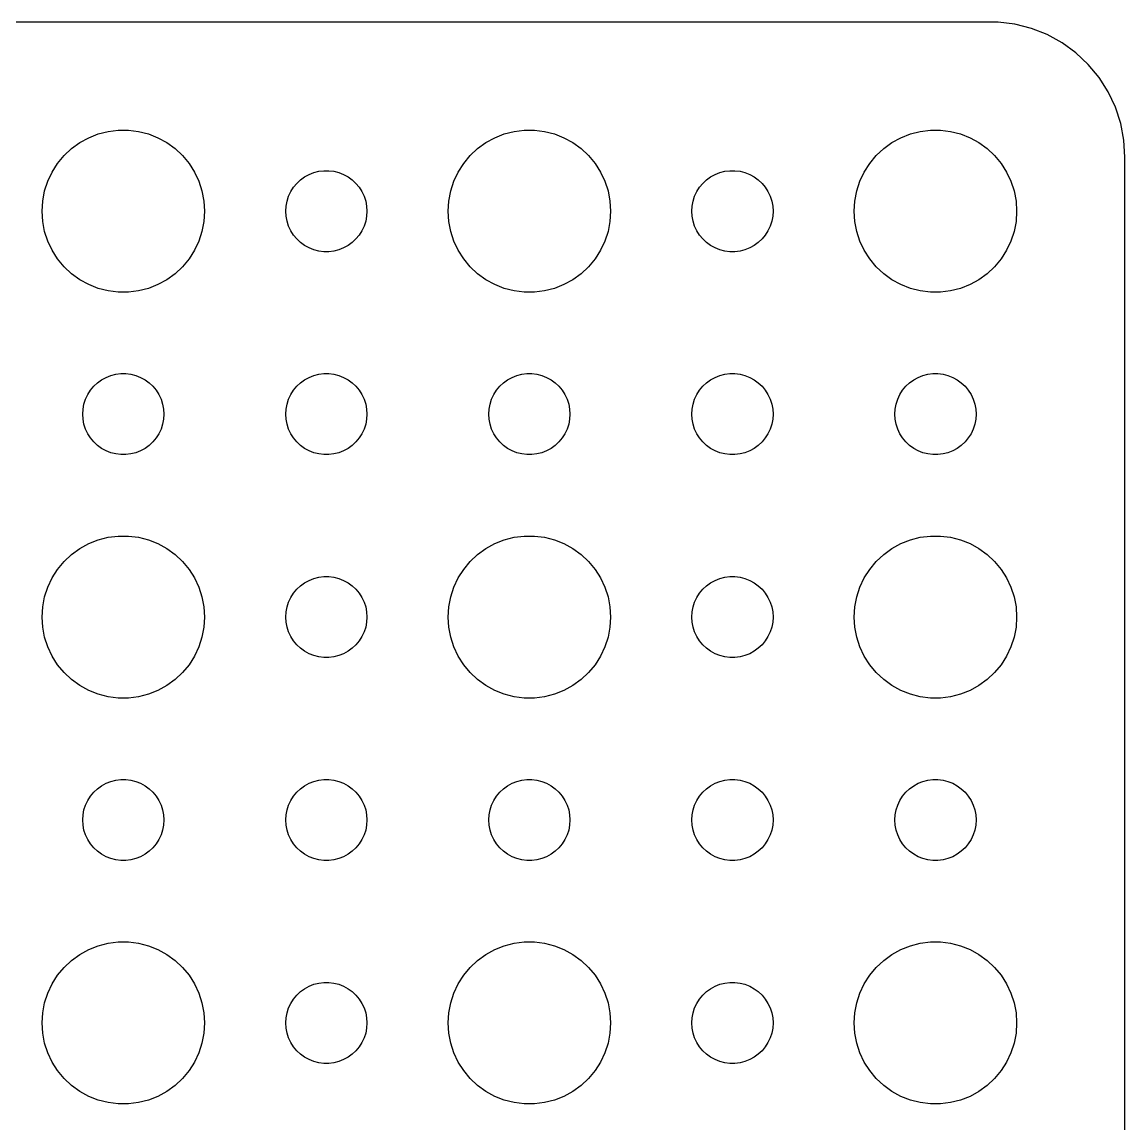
# Model space of a CAD drawing. Header units: metres. Extents: x -37 to 37, y 215 to 541.
# Drawn here: x -3.74 to 37, y 332.27 to 372.99 of the extents above; entities that cross this region are included whole.
import ezdxf

# ---------------------------------------------------------------- set-up
doc = ezdxf.new("R2010")
doc.units = ezdxf.units.M

msp = doc.modelspace()

# ---------------------------------------------------------------- linework, layer by layer
for p, q in [((32.3139, 372.99), (-32.3139, 372.99)), ((32.9369, 372.911), (32.3139, 372.99)), ((33.5451, 372.755), (32.9369, 372.911)), ((34.1289, 372.524), (33.5451, 372.755)), ((34.6791, 372.222), (34.1289, 372.524)), ((35.1871, 371.853), (34.6791, 372.222)), ((35.6448, 371.423), (35.1871, 371.853)), ((36.0451, 370.939), (35.6448, 371.423)), ((36.3815, 370.409), (36.0451, 370.939)), ((36.6489, 369.841), (36.3815, 370.409)), ((36.8429, 369.243), (36.6489, 369.841)), ((36.9606, 368.627), (36.8429, 369.243)), ((-1.60747, 368.533), (-1.27733, 368.714)), ((-1.27733, 368.714), (-0.92705, 368.853)), ((-0.92705, 368.853), (-0.56213, 368.947)), ((-0.56213, 368.947), (-0.18837, 368.994)), ((-0.18837, 368.994), (0.18837, 368.994)), ((0.18837, 368.994), (0.56213, 368.947)), ((0.56213, 368.947), (0.92705, 368.853)), ((0.92705, 368.853), (1.27733, 368.714)), ((1.27733, 368.714), (1.60747, 368.533)), ((13.3925, 368.533), (13.7227, 368.714)), ((13.7227, 368.714), (14.0729, 368.853)), ((14.0729, 368.853), (14.4379, 368.947)), ((14.4379, 368.947), (14.8116, 368.994)), ((14.8116, 368.994), (15.1884, 368.994)), ((15.1884, 368.994), (15.5621, 368.947)), ((15.5621, 368.947), (15.927, 368.853)), ((15.927, 368.853), (16.2773, 368.714)), ((16.2773, 368.714), (16.6075, 368.533)), ((28.3925, 368.533), (28.7227, 368.714)), ((28.7227, 368.714), (29.0729, 368.853)), ((29.0729, 368.853), (29.4379, 368.947)), ((29.4379, 368.947), (29.8116, 368.994)), ((29.8116, 368.994), (30.1884, 368.994)), ((30.1884, 368.994), (30.5621, 368.947)), ((30.5621, 368.947), (30.927, 368.853)), ((30.927, 368.853), (31.2773, 368.714)), ((31.2773, 368.714), (31.6075, 368.533)), ((-2.1869, 368.054), (-1.91226, 368.312)), ((-1.91226, 368.312), (-1.60747, 368.533)), ((1.60747, 368.533), (1.91226, 368.312)), ((1.91226, 368.312), (2.1869, 368.054)), ((12.8131, 368.054), (13.0877, 368.312)), ((13.0877, 368.312), (13.3925, 368.533)), ((16.6075, 368.533), (16.9123, 368.312)), ((16.9123, 368.312), (17.1869, 368.054)), ((27.8131, 368.054), (28.0877, 368.312)), ((28.0877, 368.312), (28.3925, 368.533)), ((31.6075, 368.533), (31.9123, 368.312)), ((31.9123, 368.312), (32.1869, 368.054)), ((37, 368), (36.9606, 368.627)), ((-2.42705, 367.763), (-2.1869, 368.054)), ((2.1869, 368.054), (2.42705, 367.763)), ((12.5729, 367.763), (12.8131, 368.054)), ((17.1869, 368.054), (17.427, 367.763)), ((27.5729, 367.763), (27.8131, 368.054)), ((32.1869, 368.054), (32.427, 367.763)), ((37, 304), (37, 368)), ((-2.62891, 367.445), (-2.42705, 367.763)), ((2.42705, 367.763), (2.62891, 367.445)), ((7.21892, 367.473), (7.40581, 367.497)), ((7.40581, 367.497), (7.59418, 367.497)), ((7.59418, 367.497), (7.78107, 367.473)), ((12.3711, 367.445), (12.5729, 367.763)), ((17.427, 367.763), (17.6289, 367.445)), ((22.2189, 367.473), (22.4058, 367.497)), ((22.4058, 367.497), (22.5942, 367.497)), ((22.5942, 367.497), (22.7811, 367.473)), ((27.3711, 367.445), (27.5729, 367.763)), ((32.427, 367.763), (32.6289, 367.445)), ((-2.90575, 366.746), (-2.78932, 367.104)), ((-2.78932, 367.104), (-2.62891, 367.445)), ((2.62891, 367.445), (2.78932, 367.104)), ((2.78932, 367.104), (2.90575, 366.746)), ((6.40654, 367.027), (6.54385, 367.156)), ((6.54385, 367.156), (6.69626, 367.266)), ((6.69626, 367.266), (6.86133, 367.357)), ((6.86133, 367.357), (7.03647, 367.427)), ((7.03647, 367.427), (7.21892, 367.473)), ((7.78107, 367.473), (7.96352, 367.427)), ((7.96352, 367.427), (8.13866, 367.357)), ((8.13866, 367.357), (8.30373, 367.266)), ((8.30373, 367.266), (8.45613, 367.156)), ((8.45613, 367.156), (8.59344, 367.027)), ((12.0942, 366.746), (12.2107, 367.104)), ((12.2107, 367.104), (12.3711, 367.445)), ((17.6289, 367.445), (17.7893, 367.104)), ((17.7893, 367.104), (17.9057, 366.746)), ((21.4065, 367.027), (21.5439, 367.156)), ((21.5439, 367.156), (21.6963, 367.266)), ((21.6963, 367.266), (21.8613, 367.357)), ((21.8613, 367.357), (22.0365, 367.427)), ((22.0365, 367.427), (22.2189, 367.473)), ((22.7811, 367.473), (22.9635, 367.427)), ((22.9635, 367.427), (23.1387, 367.357)), ((23.1387, 367.357), (23.3037, 367.266)), ((23.3037, 367.266), (23.4561, 367.156)), ((23.4561, 367.156), (23.5934, 367.027)), ((27.0942, 366.746), (27.2107, 367.104)), ((27.2107, 367.104), (27.3711, 367.445)), ((32.6289, 367.445), (32.7893, 367.104)), ((32.7893, 367.104), (32.9057, 366.746)), ((-2.97633, 366.376), (-2.90575, 366.746)), ((2.90575, 366.746), (2.97633, 366.376)), ((6.10533, 366.552), (6.18553, 366.723)), ((6.18553, 366.723), (6.28647, 366.882)), ((6.28647, 366.882), (6.40654, 367.027)), ((8.59344, 367.027), (8.71352, 366.882)), ((8.71352, 366.882), (8.81445, 366.723)), ((8.81445, 366.723), (8.89465, 366.552)), ((12.0237, 366.376), (12.0942, 366.746)), ((17.9057, 366.746), (17.9763, 366.376)), ((21.1053, 366.552), (21.1855, 366.723)), ((21.1855, 366.723), (21.2865, 366.882)), ((21.2865, 366.882), (21.4065, 367.027)), ((23.5934, 367.027), (23.7135, 366.882)), ((23.7135, 366.882), (23.8145, 366.723)), ((23.8145, 366.723), (23.8947, 366.552)), ((27.0237, 366.376), (27.0942, 366.746)), ((32.9057, 366.746), (32.9763, 366.376)), ((-3, 366), (-2.97633, 366.376)), ((2.97633, 366.376), (3, 366)), ((6.01183, 366.188), (6.04712, 366.373)), ((6.04712, 366.373), (6.10533, 366.552)), ((8.89465, 366.552), (8.95287, 366.373)), ((8.95287, 366.373), (8.98816, 366.188)), ((12, 366), (12.0237, 366.376)), ((17.9763, 366.376), (18, 366)), ((21.0118, 366.188), (21.0471, 366.373)), ((21.0471, 366.373), (21.1053, 366.552)), ((23.8947, 366.552), (23.9529, 366.373)), ((23.9529, 366.373), (23.9882, 366.188)), ((27, 366), (27.0237, 366.376)), ((32.9763, 366.376), (33, 366)), ((-2.97633, 365.624), (-3, 366)), ((3, 366), (2.97633, 365.624)), ((6, 366), (6.01183, 366.188)), ((6.01183, 365.812), (6, 366)), ((8.98816, 366.188), (9, 366)), ((9, 366), (8.98816, 365.812)), ((12.0237, 365.624), (12, 366)), ((18, 366), (17.9763, 365.624)), ((21, 366), (21.0118, 366.188)), ((21.0118, 365.812), (21, 366)), ((23.9882, 366.188), (24, 366)), ((24, 366), (23.9882, 365.812)), ((27.0237, 365.624), (27, 366)), ((33, 366), (32.9763, 365.624)), ((-2.90575, 365.254), (-2.97633, 365.624)), ((2.97633, 365.624), (2.90575, 365.254)), ((6.04712, 365.627), (6.01183, 365.812)), ((6.10533, 365.448), (6.04712, 365.627)), ((6.18553, 365.277), (6.10533, 365.448)), ((8.89465, 365.448), (8.81445, 365.277)), ((8.95287, 365.627), (8.89465, 365.448)), ((8.98816, 365.812), (8.95287, 365.627)), ((12.0942, 365.254), (12.0237, 365.624)), ((17.9763, 365.624), (17.9057, 365.254)), ((21.0471, 365.627), (21.0118, 365.812)), ((21.1053, 365.448), (21.0471, 365.627)), ((21.1855, 365.277), (21.1053, 365.448)), ((23.8947, 365.448), (23.8145, 365.277)), ((23.9529, 365.627), (23.8947, 365.448)), ((23.9882, 365.812), (23.9529, 365.627)), ((27.0942, 365.254), (27.0237, 365.624)), ((32.9763, 365.624), (32.9057, 365.254)), ((-2.78932, 364.896), (-2.90575, 365.254)), ((2.90575, 365.254), (2.78932, 364.896)), ((6.28647, 365.118), (6.18553, 365.277)), ((6.40654, 364.973), (6.28647, 365.118)), ((8.71352, 365.118), (8.59344, 364.973)), ((8.81445, 365.277), (8.71352, 365.118)), ((12.2107, 364.896), (12.0942, 365.254)), ((17.9057, 365.254), (17.7893, 364.896)), ((21.2865, 365.118), (21.1855, 365.277)), ((21.4065, 364.973), (21.2865, 365.118)), ((23.7135, 365.118), (23.5934, 364.973)), ((23.8145, 365.277), (23.7135, 365.118)), ((27.2107, 364.896), (27.0942, 365.254)), ((32.9057, 365.254), (32.7893, 364.896)), ((-2.62891, 364.555), (-2.78932, 364.896)), ((2.78932, 364.896), (2.62891, 364.555)), ((6.54385, 364.844), (6.40654, 364.973)), ((6.69626, 364.734), (6.54385, 364.844)), ((6.86133, 364.643), (6.69626, 364.734)), ((7.03647, 364.573), (6.86133, 364.643)), ((8.13866, 364.643), (7.96352, 364.573)), ((8.30373, 364.734), (8.13866, 364.643)), ((8.45613, 364.844), (8.30373, 364.734)), ((8.59344, 364.973), (8.45613, 364.844)), ((12.3711, 364.555), (12.2107, 364.896)), ((17.7893, 364.896), (17.6289, 364.555)), ((21.5439, 364.844), (21.4065, 364.973)), ((21.6963, 364.734), (21.5439, 364.844)), ((21.8613, 364.643), (21.6963, 364.734)), ((22.0365, 364.573), (21.8613, 364.643)), ((23.1387, 364.643), (22.9635, 364.573)), ((23.3037, 364.734), (23.1387, 364.643)), ((23.4561, 364.844), (23.3037, 364.734)), ((23.5934, 364.973), (23.4561, 364.844)), ((27.3711, 364.555), (27.2107, 364.896)), ((32.7893, 364.896), (32.6289, 364.555)), ((-2.42705, 364.237), (-2.62891, 364.555)), ((-2.1869, 363.946), (-2.42705, 364.237)), ((2.42705, 364.237), (2.1869, 363.946)), ((2.62891, 364.555), (2.42705, 364.237)), ((7.21892, 364.527), (7.03647, 364.573)), ((7.40581, 364.503), (7.21892, 364.527)), ((7.59418, 364.503), (7.40581, 364.503)), ((7.78107, 364.527), (7.59418, 364.503)), ((7.96352, 364.573), (7.78107, 364.527)), ((12.5729, 364.237), (12.3711, 364.555)), ((12.8131, 363.946), (12.5729, 364.237)), ((17.427, 364.237), (17.1869, 363.946)), ((17.6289, 364.555), (17.427, 364.237)), ((22.2189, 364.527), (22.0365, 364.573)), ((22.4058, 364.503), (22.2189, 364.527)), ((22.5942, 364.503), (22.4058, 364.503)), ((22.7811, 364.527), (22.5942, 364.503)), ((22.9635, 364.573), (22.7811, 364.527)), ((27.5729, 364.237), (27.3711, 364.555)), ((27.8131, 363.946), (27.5729, 364.237)), ((32.427, 364.237), (32.1869, 363.946)), ((32.6289, 364.555), (32.427, 364.237)), ((-1.91226, 363.688), (-2.1869, 363.946)), ((2.1869, 363.946), (1.91226, 363.688)), ((13.0877, 363.688), (12.8131, 363.946)), ((17.1869, 363.946), (16.9123, 363.688)), ((28.0877, 363.688), (27.8131, 363.946)), ((32.1869, 363.946), (31.9123, 363.688)), ((-1.60747, 363.467), (-1.91226, 363.688)), ((-1.27733, 363.286), (-1.60747, 363.467)), ((1.60747, 363.467), (1.27733, 363.286)), ((1.91226, 363.688), (1.60747, 363.467)), ((13.3925, 363.467), (13.0877, 363.688)), ((13.7227, 363.286), (13.3925, 363.467)), ((16.6075, 363.467), (16.2773, 363.286)), ((16.9123, 363.688), (16.6075, 363.467)), ((28.3925, 363.467), (28.0877, 363.688)), ((28.7227, 363.286), (28.3925, 363.467)), ((31.6075, 363.467), (31.2773, 363.286)), ((31.9123, 363.688), (31.6075, 363.467)), ((-0.92705, 363.147), (-1.27733, 363.286)), ((-0.56213, 363.053), (-0.92705, 363.147)), ((-0.18837, 363.006), (-0.56213, 363.053)), ((0.18837, 363.006), (-0.18837, 363.006)), ((0.56213, 363.053), (0.18837, 363.006)), ((0.92705, 363.147), (0.56213, 363.053)), ((1.27733, 363.286), (0.92705, 363.147)), ((14.0729, 363.147), (13.7227, 363.286)), ((14.4379, 363.053), (14.0729, 363.147)), ((14.8116, 363.006), (14.4379, 363.053)), ((15.1884, 363.006), (14.8116, 363.006)), ((15.5621, 363.053), (15.1884, 363.006)), ((15.927, 363.147), (15.5621, 363.053)), ((16.2773, 363.286), (15.927, 363.147)), ((29.0729, 363.147), (28.7227, 363.286)), ((29.4379, 363.053), (29.0729, 363.147)), ((29.8116, 363.006), (29.4379, 363.053)), ((30.1884, 363.006), (29.8116, 363.006)), ((30.5621, 363.053), (30.1884, 363.006)), ((30.927, 363.147), (30.5621, 363.053)), ((31.2773, 363.286), (30.927, 363.147)), ((-0.95613, 359.656), (-0.80373, 359.766)), ((-0.80373, 359.766), (-0.63866, 359.857)), ((-0.63866, 359.857), (-0.46352, 359.927)), ((-0.46352, 359.927), (-0.28107, 359.973)), ((-0.28107, 359.973), (-0.09418, 359.997)), ((-0.09418, 359.997), (0.09418, 359.997)), ((0.09418, 359.997), (0.28107, 359.973)), ((0.28107, 359.973), (0.46352, 359.927)), ((0.46352, 359.927), (0.63866, 359.857)), ((0.63866, 359.857), (0.80373, 359.766)), ((0.80373, 359.766), (0.95613, 359.656)), ((6.54385, 359.656), (6.69626, 359.766)), ((6.69626, 359.766), (6.86133, 359.857)), ((6.86133, 359.857), (7.03647, 359.927)), ((7.03647, 359.927), (7.21892, 359.973)), ((7.21892, 359.973), (7.40581, 359.997)), ((7.40581, 359.997), (7.59418, 359.997)), ((7.59418, 359.997), (7.78107, 359.973)), ((7.78107, 359.973), (7.96352, 359.927)), ((7.96352, 359.927), (8.13866, 359.857)), ((8.13866, 359.857), (8.30373, 359.766)), ((8.30373, 359.766), (8.45613, 359.656)), ((14.0439, 359.656), (14.1963, 359.766)), ((14.1963, 359.766), (14.3613, 359.857)), ((14.3613, 359.857), (14.5365, 359.927)), ((14.5365, 359.927), (14.7189, 359.973)), ((14.7189, 359.973), (14.9058, 359.997)), ((14.9058, 359.997), (15.0942, 359.997)), ((15.0942, 359.997), (15.2811, 359.973)), ((15.2811, 359.973), (15.4635, 359.927)), ((15.4635, 359.927), (15.6387, 359.857)), ((15.6387, 359.857), (15.8037, 359.766)), ((15.8037, 359.766), (15.9561, 359.656)), ((21.5439, 359.656), (21.6963, 359.766)), ((21.6963, 359.766), (21.8613, 359.857)), ((21.8613, 359.857), (22.0365, 359.927)), ((22.0365, 359.927), (22.2189, 359.973)), ((22.2189, 359.973), (22.4058, 359.997)), ((22.4058, 359.997), (22.5942, 359.997)), ((22.5942, 359.997), (22.7811, 359.973)), ((22.7811, 359.973), (22.9635, 359.927)), ((22.9635, 359.927), (23.1387, 359.857)), ((23.1387, 359.857), (23.3037, 359.766)), ((23.3037, 359.766), (23.4561, 359.656)), ((29.0439, 359.656), (29.1963, 359.766)), ((29.1963, 359.766), (29.3613, 359.857)), ((29.3613, 359.857), (29.5365, 359.927)), ((29.5365, 359.927), (29.7189, 359.973)), ((29.7189, 359.973), (29.9058, 359.997)), ((29.9058, 359.997), (30.0942, 359.997)), ((30.0942, 359.997), (30.2811, 359.973)), ((30.2811, 359.973), (30.4635, 359.927)), ((30.4635, 359.927), (30.6387, 359.857)), ((30.6387, 359.857), (30.8037, 359.766)), ((30.8037, 359.766), (30.9561, 359.656)), ((-1.31445, 359.223), (-1.21352, 359.382)), ((-1.21352, 359.382), (-1.09344, 359.527)), ((-1.09344, 359.527), (-0.95613, 359.656)), ((0.95613, 359.656), (1.09344, 359.527)), ((1.09344, 359.527), (1.21352, 359.382)), ((1.21352, 359.382), (1.31445, 359.223)), ((6.18553, 359.223), (6.28647, 359.382)), ((6.28647, 359.382), (6.40654, 359.527)), ((6.40654, 359.527), (6.54385, 359.656)), ((8.45613, 359.656), (8.59344, 359.527)), ((8.59344, 359.527), (8.71352, 359.382)), ((8.71352, 359.382), (8.81445, 359.223)), ((13.6855, 359.223), (13.7865, 359.382)), ((13.7865, 359.382), (13.9065, 359.527)), ((13.9065, 359.527), (14.0439, 359.656)), ((15.9561, 359.656), (16.0934, 359.527)), ((16.0934, 359.527), (16.2135, 359.382)), ((16.2135, 359.382), (16.3145, 359.223)), ((21.1855, 359.223), (21.2865, 359.382)), ((21.2865, 359.382), (21.4065, 359.527)), ((21.4065, 359.527), (21.5439, 359.656)), ((23.4561, 359.656), (23.5934, 359.527)), ((23.5934, 359.527), (23.7135, 359.382)), ((23.7135, 359.382), (23.8145, 359.223)), ((28.6855, 359.223), (28.7865, 359.382)), ((28.7865, 359.382), (28.9065, 359.527)), ((28.9065, 359.527), (29.0439, 359.656)), ((30.9561, 359.656), (31.0934, 359.527)), ((31.0934, 359.527), (31.2135, 359.382)), ((31.2135, 359.382), (31.3145, 359.223)), ((-1.45287, 358.873), (-1.39465, 359.052)), ((-1.39465, 359.052), (-1.31445, 359.223)), ((1.31445, 359.223), (1.39465, 359.052)), ((1.39465, 359.052), (1.45287, 358.873)), ((6.04712, 358.873), (6.10533, 359.052)), ((6.10533, 359.052), (6.18553, 359.223)), ((8.81445, 359.223), (8.89465, 359.052)), ((8.89465, 359.052), (8.95287, 358.873)), ((13.5471, 358.873), (13.6053, 359.052)), ((13.6053, 359.052), (13.6855, 359.223)), ((16.3145, 359.223), (16.3947, 359.052)), ((16.3947, 359.052), (16.4529, 358.873)), ((21.0471, 358.873), (21.1053, 359.052)), ((21.1053, 359.052), (21.1855, 359.223)), ((23.8145, 359.223), (23.8947, 359.052)), ((23.8947, 359.052), (23.9529, 358.873)), ((28.5471, 358.873), (28.6053, 359.052)), ((28.6053, 359.052), (28.6855, 359.223)), ((31.3145, 359.223), (31.3947, 359.052)), ((31.3947, 359.052), (31.4529, 358.873)), ((-1.5, 358.5), (-1.48816, 358.688)), ((-1.48816, 358.688), (-1.45287, 358.873)), ((1.45287, 358.873), (1.48816, 358.688)), ((1.48816, 358.688), (1.5, 358.5)), ((6, 358.5), (6.01183, 358.688)), ((6.01183, 358.688), (6.04712, 358.873)), ((8.95287, 358.873), (8.98816, 358.688)), ((8.98816, 358.688), (9, 358.5)), ((13.5, 358.5), (13.5118, 358.688)), ((13.5118, 358.688), (13.5471, 358.873)), ((16.4529, 358.873), (16.4882, 358.688)), ((16.4882, 358.688), (16.5, 358.5)), ((21, 358.5), (21.0118, 358.688)), ((21.0118, 358.688), (21.0471, 358.873)), ((23.9529, 358.873), (23.9882, 358.688)), ((23.9882, 358.688), (24, 358.5)), ((28.5, 358.5), (28.5118, 358.688)), ((28.5118, 358.688), (28.5471, 358.873)), ((31.4529, 358.873), (31.4882, 358.688)), ((31.4882, 358.688), (31.5, 358.5)), ((-1.48816, 358.312), (-1.5, 358.5)), ((-1.45287, 358.127), (-1.48816, 358.312)), ((-1.39465, 357.948), (-1.45287, 358.127)), ((1.45287, 358.127), (1.39465, 357.948)), ((1.48816, 358.312), (1.45287, 358.127)), ((1.5, 358.5), (1.48816, 358.312)), ((6.01183, 358.312), (6, 358.5)), ((6.04712, 358.127), (6.01183, 358.312)), ((6.10533, 357.948), (6.04712, 358.127)), ((8.95287, 358.127), (8.89465, 357.948)), ((8.98816, 358.312), (8.95287, 358.127)), ((9, 358.5), (8.98816, 358.312)), ((13.5118, 358.312), (13.5, 358.5)), ((13.5471, 358.127), (13.5118, 358.312)), ((13.6053, 357.948), (13.5471, 358.127)), ((16.4529, 358.127), (16.3947, 357.948)), ((16.4882, 358.312), (16.4529, 358.127)), ((16.5, 358.5), (16.4882, 358.312)), ((21.0118, 358.312), (21, 358.5)), ((21.0471, 358.127), (21.0118, 358.312)), ((21.1053, 357.948), (21.0471, 358.127)), ((23.9529, 358.127), (23.8947, 357.948)), ((23.9882, 358.312), (23.9529, 358.127)), ((24, 358.5), (23.9882, 358.312)), ((28.5118, 358.312), (28.5, 358.5)), ((28.5471, 358.127), (28.5118, 358.312)), ((28.6053, 357.948), (28.5471, 358.127)), ((31.4529, 358.127), (31.3947, 357.948)), ((31.4882, 358.312), (31.4529, 358.127)), ((31.5, 358.5), (31.4882, 358.312)), ((-1.31445, 357.777), (-1.39465, 357.948)), ((-1.21352, 357.618), (-1.31445, 357.777)), ((1.31445, 357.777), (1.21352, 357.618)), ((1.39465, 357.948), (1.31445, 357.777)), ((6.18553, 357.777), (6.10533, 357.948)), ((6.28647, 357.618), (6.18553, 357.777)), ((8.81445, 357.777), (8.71352, 357.618)), ((8.89465, 357.948), (8.81445, 357.777)), ((13.6855, 357.777), (13.6053, 357.948)), ((13.7865, 357.618), (13.6855, 357.777)), ((16.3145, 357.777), (16.2135, 357.618)), ((16.3947, 357.948), (16.3145, 357.777)), ((21.1855, 357.777), (21.1053, 357.948)), ((21.2865, 357.618), (21.1855, 357.777)), ((23.8145, 357.777), (23.7135, 357.618)), ((23.8947, 357.948), (23.8145, 357.777)), ((28.6855, 357.777), (28.6053, 357.948)), ((28.7865, 357.618), (28.6855, 357.777)), ((31.3145, 357.777), (31.2135, 357.618)), ((31.3947, 357.948), (31.3145, 357.777)), ((-1.09344, 357.473), (-1.21352, 357.618)), ((-0.95613, 357.344), (-1.09344, 357.473)), ((-0.80373, 357.234), (-0.95613, 357.344)), ((0.95613, 357.344), (0.80373, 357.234)), ((1.09344, 357.473), (0.95613, 357.344)), ((1.21352, 357.618), (1.09344, 357.473)), ((6.40654, 357.473), (6.28647, 357.618)), ((6.54385, 357.344), (6.40654, 357.473)), ((6.69626, 357.234), (6.54385, 357.344)), ((8.45613, 357.344), (8.30373, 357.234)), ((8.59344, 357.473), (8.45613, 357.344)), ((8.71352, 357.618), (8.59344, 357.473)), ((13.9065, 357.473), (13.7865, 357.618)), ((14.0439, 357.344), (13.9065, 357.473)), ((14.1963, 357.234), (14.0439, 357.344)), ((15.9561, 357.344), (15.8037, 357.234)), ((16.0934, 357.473), (15.9561, 357.344)), ((16.2135, 357.618), (16.0934, 357.473)), ((21.4065, 357.473), (21.2865, 357.618)), ((21.5439, 357.344), (21.4065, 357.473)), ((21.6963, 357.234), (21.5439, 357.344)), ((23.4561, 357.344), (23.3037, 357.234)), ((23.5934, 357.473), (23.4561, 357.344)), ((23.7135, 357.618), (23.5934, 357.473)), ((28.9065, 357.473), (28.7865, 357.618)), ((29.0439, 357.344), (28.9065, 357.473)), ((29.1963, 357.234), (29.0439, 357.344)), ((30.9561, 357.344), (30.8037, 357.234)), ((31.0934, 357.473), (30.9561, 357.344)), ((31.2135, 357.618), (31.0934, 357.473)), ((-0.63866, 357.143), (-0.80373, 357.234)), ((-0.46352, 357.073), (-0.63866, 357.143)), ((-0.28107, 357.027), (-0.46352, 357.073)), ((-0.09418, 357.003), (-0.28107, 357.027)), ((0.09418, 357.003), (-0.09418, 357.003)), ((0.28107, 357.027), (0.09418, 357.003)), ((0.46352, 357.073), (0.28107, 357.027)), ((0.63866, 357.143), (0.46352, 357.073)), ((0.80373, 357.234), (0.63866, 357.143)), ((6.86133, 357.143), (6.69626, 357.234)), ((7.03647, 357.073), (6.86133, 357.143)), ((7.21892, 357.027), (7.03647, 357.073)), ((7.40581, 357.003), (7.21892, 357.027)), ((7.59418, 357.003), (7.40581, 357.003)), ((7.78107, 357.027), (7.59418, 357.003)), ((7.96352, 357.073), (7.78107, 357.027)), ((8.13866, 357.143), (7.96352, 357.073)), ((8.30373, 357.234), (8.13866, 357.143)), ((14.3613, 357.143), (14.1963, 357.234)), ((14.5365, 357.073), (14.3613, 357.143)), ((14.7189, 357.027), (14.5365, 357.073)), ((14.9058, 357.003), (14.7189, 357.027)), ((15.0942, 357.003), (14.9058, 357.003)), ((15.2811, 357.027), (15.0942, 357.003)), ((15.4635, 357.073), (15.2811, 357.027)), ((15.6387, 357.143), (15.4635, 357.073)), ((15.8037, 357.234), (15.6387, 357.143)), ((21.8613, 357.143), (21.6963, 357.234)), ((22.0365, 357.073), (21.8613, 357.143)), ((22.2189, 357.027), (22.0365, 357.073)), ((22.4058, 357.003), (22.2189, 357.027)), ((22.5942, 357.003), (22.4058, 357.003)), ((22.7811, 357.027), (22.5942, 357.003)), ((22.9635, 357.073), (22.7811, 357.027)), ((23.1387, 357.143), (22.9635, 357.073)), ((23.3037, 357.234), (23.1387, 357.143)), ((29.3613, 357.143), (29.1963, 357.234)), ((29.5365, 357.073), (29.3613, 357.143)), ((29.7189, 357.027), (29.5365, 357.073)), ((29.9058, 357.003), (29.7189, 357.027)), ((30.0942, 357.003), (29.9058, 357.003)), ((30.2811, 357.027), (30.0942, 357.003)), ((30.4635, 357.073), (30.2811, 357.027)), ((30.6387, 357.143), (30.4635, 357.073)), ((30.8037, 357.234), (30.6387, 357.143)), ((-1.60747, 353.533), (-1.27733, 353.714)), ((-1.27733, 353.714), (-0.92705, 353.853)), ((-0.92705, 353.853), (-0.56213, 353.947)), ((-0.56213, 353.947), (-0.18837, 353.994)), ((-0.18837, 353.994), (0.18837, 353.994)), ((0.18837, 353.994), (0.56213, 353.947)), ((0.56213, 353.947), (0.92705, 353.853)), ((0.92705, 353.853), (1.27733, 353.714)), ((1.27733, 353.714), (1.60747, 353.533)), ((13.3925, 353.533), (13.7227, 353.714)), ((13.7227, 353.714), (14.0729, 353.853)), ((14.0729, 353.853), (14.4379, 353.947)), ((14.4379, 353.947), (14.8116, 353.994)), ((14.8116, 353.994), (15.1884, 353.994)), ((15.1884, 353.994), (15.5621, 353.947)), ((15.5621, 353.947), (15.927, 353.853)), ((15.927, 353.853), (16.2773, 353.714)), ((16.2773, 353.714), (16.6075, 353.533)), ((28.3925, 353.533), (28.7227, 353.714)), ((28.7227, 353.714), (29.0729, 353.853)), ((29.0729, 353.853), (29.4379, 353.947)), ((29.4379, 353.947), (29.8116, 353.994)), ((29.8116, 353.994), (30.1884, 353.994)), ((30.1884, 353.994), (30.5621, 353.947)), ((30.5621, 353.947), (30.927, 353.853)), ((30.927, 353.853), (31.2773, 353.714)), ((31.2773, 353.714), (31.6075, 353.533)), ((-2.1869, 353.054), (-1.91226, 353.312)), ((-1.91226, 353.312), (-1.60747, 353.533)), ((1.60747, 353.533), (1.91226, 353.312)), ((1.91226, 353.312), (2.1869, 353.054)), ((12.8131, 353.054), (13.0877, 353.312)), ((13.0877, 353.312), (13.3925, 353.533)), ((16.6075, 353.533), (16.9123, 353.312)), ((16.9123, 353.312), (17.1869, 353.054)), ((27.8131, 353.054), (28.0877, 353.312)), ((28.0877, 353.312), (28.3925, 353.533)), ((31.6075, 353.533), (31.9123, 353.312)), ((31.9123, 353.312), (32.1869, 353.054)), ((-2.42705, 352.763), (-2.1869, 353.054)), ((2.1869, 353.054), (2.42705, 352.763)), ((12.5729, 352.763), (12.8131, 353.054)), ((17.1869, 353.054), (17.427, 352.763)), ((27.5729, 352.763), (27.8131, 353.054)), ((32.1869, 353.054), (32.427, 352.763)), ((-2.78932, 352.104), (-2.62891, 352.445)), ((-2.62891, 352.445), (-2.42705, 352.763)), ((2.42705, 352.763), (2.62891, 352.445)), ((2.62891, 352.445), (2.78932, 352.104)), ((6.86133, 352.357), (7.03647, 352.427)), ((7.03647, 352.427), (7.21892, 352.473)), ((7.21892, 352.473), (7.40581, 352.497)), ((7.40581, 352.497), (7.59418, 352.497)), ((7.59418, 352.497), (7.78107, 352.473)), ((7.78107, 352.473), (7.96352, 352.427)), ((7.96352, 352.427), (8.13866, 352.357)), ((12.2107, 352.104), (12.3711, 352.445)), ((12.3711, 352.445), (12.5729, 352.763)), ((17.427, 352.763), (17.6289, 352.445)), ((17.6289, 352.445), (17.7893, 352.104)), ((21.8613, 352.357), (22.0365, 352.427)), ((22.0365, 352.427), (22.2189, 352.473)), ((22.2189, 352.473), (22.4058, 352.497)), ((22.4058, 352.497), (22.5942, 352.497)), ((22.5942, 352.497), (22.7811, 352.473)), ((22.7811, 352.473), (22.9635, 352.427)), ((22.9635, 352.427), (23.1387, 352.357)), ((27.2107, 352.104), (27.3711, 352.445)), ((27.3711, 352.445), (27.5729, 352.763)), ((32.427, 352.763), (32.6289, 352.445)), ((32.6289, 352.445), (32.7893, 352.104)), ((-2.90575, 351.746), (-2.78932, 352.104)), ((2.78932, 352.104), (2.90575, 351.746)), ((6.28647, 351.882), (6.40654, 352.027)), ((6.40654, 352.027), (6.54385, 352.156)), ((6.54385, 352.156), (6.69626, 352.266)), ((6.69626, 352.266), (6.86133, 352.357)), ((8.13866, 352.357), (8.30373, 352.266)), ((8.30373, 352.266), (8.45613, 352.156)), ((8.45613, 352.156), (8.59344, 352.027)), ((8.59344, 352.027), (8.71352, 351.882)), ((12.0942, 351.746), (12.2107, 352.104)), ((17.7893, 352.104), (17.9057, 351.746)), ((21.2865, 351.882), (21.4065, 352.027)), ((21.4065, 352.027), (21.5439, 352.156)), ((21.5439, 352.156), (21.6963, 352.266)), ((21.6963, 352.266), (21.8613, 352.357)), ((23.1387, 352.357), (23.3037, 352.266)), ((23.3037, 352.266), (23.4561, 352.156)), ((23.4561, 352.156), (23.5934, 352.027)), ((23.5934, 352.027), (23.7135, 351.882)), ((27.0942, 351.746), (27.2107, 352.104)), ((32.7893, 352.104), (32.9057, 351.746)), ((-2.97633, 351.376), (-2.90575, 351.746)), ((2.90575, 351.746), (2.97633, 351.376)), ((6.10533, 351.552), (6.18553, 351.723)), ((6.18553, 351.723), (6.28647, 351.882)), ((8.71352, 351.882), (8.81445, 351.723)), ((8.81445, 351.723), (8.89465, 351.552)), ((12.0237, 351.376), (12.0942, 351.746)), ((17.9057, 351.746), (17.9763, 351.376)), ((21.1053, 351.552), (21.1855, 351.723)), ((21.1855, 351.723), (21.2865, 351.882)), ((23.7135, 351.882), (23.8145, 351.723)), ((23.8145, 351.723), (23.8947, 351.552)), ((27.0237, 351.376), (27.0942, 351.746)), ((32.9057, 351.746), (32.9763, 351.376)), ((-3, 351), (-2.97633, 351.376)), ((2.97633, 351.376), (3, 351)), ((6, 351), (6.01183, 351.188)), ((6.01183, 351.188), (6.04712, 351.373)), ((6.04712, 351.373), (6.10533, 351.552)), ((8.89465, 351.552), (8.95287, 351.373)), ((8.95287, 351.373), (8.98816, 351.188)), ((8.98816, 351.188), (9, 351)), ((12, 351), (12.0237, 351.376)), ((17.9763, 351.376), (18, 351)), ((21, 351), (21.0118, 351.188)), ((21.0118, 351.188), (21.0471, 351.373)), ((21.0471, 351.373), (21.1053, 351.552)), ((23.8947, 351.552), (23.9529, 351.373)), ((23.9529, 351.373), (23.9882, 351.188)), ((23.9882, 351.188), (24, 351)), ((27, 351), (27.0237, 351.376)), ((32.9763, 351.376), (33, 351)), ((-2.97633, 350.624), (-3, 351)), ((3, 351), (2.97633, 350.624)), ((6.01183, 350.812), (6, 351)), ((6.04712, 350.627), (6.01183, 350.812)), ((8.98816, 350.812), (8.95287, 350.627)), ((9, 351), (8.98816, 350.812)), ((12.0237, 350.624), (12, 351)), ((18, 351), (17.9763, 350.624)), ((21.0118, 350.812), (21, 351)), ((21.0471, 350.627), (21.0118, 350.812)), ((23.9882, 350.812), (23.9529, 350.627)), ((24, 351), (23.9882, 350.812)), ((27.0237, 350.624), (27, 351)), ((33, 351), (32.9763, 350.624)), ((-2.90575, 350.254), (-2.97633, 350.624)), ((2.97633, 350.624), (2.90575, 350.254)), ((6.10533, 350.448), (6.04712, 350.627)), ((6.18553, 350.277), (6.10533, 350.448)), ((8.89465, 350.448), (8.81445, 350.277)), ((8.95287, 350.627), (8.89465, 350.448)), ((12.0942, 350.254), (12.0237, 350.624)), ((17.9763, 350.624), (17.9057, 350.254)), ((21.1053, 350.448), (21.0471, 350.627)), ((21.1855, 350.277), (21.1053, 350.448)), ((23.8947, 350.448), (23.8145, 350.277)), ((23.9529, 350.627), (23.8947, 350.448)), ((27.0942, 350.254), (27.0237, 350.624)), ((32.9763, 350.624), (32.9057, 350.254)), ((-2.78932, 349.896), (-2.90575, 350.254)), ((2.90575, 350.254), (2.78932, 349.896)), ((6.28647, 350.118), (6.18553, 350.277)), ((6.40654, 349.973), (6.28647, 350.118)), ((6.54385, 349.844), (6.40654, 349.973)), ((8.59344, 349.973), (8.45613, 349.844)), ((8.71352, 350.118), (8.59344, 349.973)), ((8.81445, 350.277), (8.71352, 350.118)), ((12.2107, 349.896), (12.0942, 350.254)), ((17.9057, 350.254), (17.7893, 349.896)), ((21.2865, 350.118), (21.1855, 350.277)), ((21.4065, 349.973), (21.2865, 350.118)), ((21.5439, 349.844), (21.4065, 349.973)), ((23.5934, 349.973), (23.4561, 349.844)), ((23.7135, 350.118), (23.5934, 349.973)), ((23.8145, 350.277), (23.7135, 350.118)), ((27.2107, 349.896), (27.0942, 350.254)), ((32.9057, 350.254), (32.7893, 349.896)), ((-2.62891, 349.555), (-2.78932, 349.896)), ((-2.42705, 349.237), (-2.62891, 349.555)), ((2.62891, 349.555), (2.42705, 349.237)), ((2.78932, 349.896), (2.62891, 349.555)), ((6.69626, 349.734), (6.54385, 349.844)), ((6.86133, 349.643), (6.69626, 349.734)), ((7.03647, 349.573), (6.86133, 349.643)), ((7.21892, 349.527), (7.03647, 349.573)), ((7.96352, 349.573), (7.78107, 349.527)), ((8.13866, 349.643), (7.96352, 349.573)), ((8.30373, 349.734), (8.13866, 349.643)), ((8.45613, 349.844), (8.30373, 349.734)), ((12.3711, 349.555), (12.2107, 349.896)), ((12.5729, 349.237), (12.3711, 349.555)), ((17.6289, 349.555), (17.427, 349.237)), ((17.7893, 349.896), (17.6289, 349.555)), ((21.6963, 349.734), (21.5439, 349.844)), ((21.8613, 349.643), (21.6963, 349.734)), ((22.0365, 349.573), (21.8613, 349.643)), ((22.2189, 349.527), (22.0365, 349.573)), ((22.9635, 349.573), (22.7811, 349.527)), ((23.1387, 349.643), (22.9635, 349.573)), ((23.3037, 349.734), (23.1387, 349.643)), ((23.4561, 349.844), (23.3037, 349.734)), ((27.3711, 349.555), (27.2107, 349.896)), ((27.5729, 349.237), (27.3711, 349.555)), ((32.6289, 349.555), (32.427, 349.237)), ((32.7893, 349.896), (32.6289, 349.555)), ((-2.1869, 348.946), (-2.42705, 349.237)), ((2.42705, 349.237), (2.1869, 348.946)), ((7.40581, 349.503), (7.21892, 349.527)), ((7.59418, 349.503), (7.40581, 349.503)), ((7.78107, 349.527), (7.59418, 349.503)), ((12.8131, 348.946), (12.5729, 349.237)), ((17.427, 349.237), (17.1869, 348.946)), ((22.4058, 349.503), (22.2189, 349.527)), ((22.5942, 349.503), (22.4058, 349.503)), ((22.7811, 349.527), (22.5942, 349.503)), ((27.8131, 348.946), (27.5729, 349.237)), ((32.427, 349.237), (32.1869, 348.946)), ((-1.91226, 348.688), (-2.1869, 348.946)), ((2.1869, 348.946), (1.91226, 348.688)), ((13.0877, 348.688), (12.8131, 348.946)), ((17.1869, 348.946), (16.9123, 348.688)), ((28.0877, 348.688), (27.8131, 348.946)), ((32.1869, 348.946), (31.9123, 348.688)), ((-1.60747, 348.467), (-1.91226, 348.688)), ((-1.27733, 348.286), (-1.60747, 348.467)), ((1.60747, 348.467), (1.27733, 348.286)), ((1.91226, 348.688), (1.60747, 348.467)), ((13.3925, 348.467), (13.0877, 348.688)), ((13.7227, 348.286), (13.3925, 348.467)), ((16.6075, 348.467), (16.2773, 348.286)), ((16.9123, 348.688), (16.6075, 348.467)), ((28.3925, 348.467), (28.0877, 348.688)), ((28.7227, 348.286), (28.3925, 348.467)), ((31.6075, 348.467), (31.2773, 348.286)), ((31.9123, 348.688), (31.6075, 348.467)), ((-0.92705, 348.147), (-1.27733, 348.286)), ((-0.56213, 348.053), (-0.92705, 348.147)), ((-0.18837, 348.006), (-0.56213, 348.053)), ((0.18837, 348.006), (-0.18837, 348.006)), ((0.56213, 348.053), (0.18837, 348.006)), ((0.92705, 348.147), (0.56213, 348.053)), ((1.27733, 348.286), (0.92705, 348.147)), ((14.0729, 348.147), (13.7227, 348.286)), ((14.4379, 348.053), (14.0729, 348.147)), ((14.8116, 348.006), (14.4379, 348.053)), ((15.1884, 348.006), (14.8116, 348.006)), ((15.5621, 348.053), (15.1884, 348.006)), ((15.927, 348.147), (15.5621, 348.053)), ((16.2773, 348.286), (15.927, 348.147)), ((29.0729, 348.147), (28.7227, 348.286)), ((29.4379, 348.053), (29.0729, 348.147)), ((29.8116, 348.006), (29.4379, 348.053)), ((30.1884, 348.006), (29.8116, 348.006)), ((30.5621, 348.053), (30.1884, 348.006)), ((30.927, 348.147), (30.5621, 348.053)), ((31.2773, 348.286), (30.927, 348.147)), ((-0.95613, 344.656), (-0.80373, 344.766)), ((-0.80373, 344.766), (-0.63866, 344.857)), ((-0.63866, 344.857), (-0.46352, 344.927)), ((-0.46352, 344.927), (-0.28107, 344.973)), ((-0.28107, 344.973), (-0.09418, 344.997)), ((-0.09418, 344.997), (0.09418, 344.997)), ((0.09418, 344.997), (0.28107, 344.973)), ((0.28107, 344.973), (0.46352, 344.927)), ((0.46352, 344.927), (0.63866, 344.857)), ((0.63866, 344.857), (0.80373, 344.766)), ((0.80373, 344.766), (0.95613, 344.656)), ((6.54385, 344.656), (6.69626, 344.766)), ((6.69626, 344.766), (6.86133, 344.857)), ((6.86133, 344.857), (7.03647, 344.927)), ((7.03647, 344.927), (7.21892, 344.973)), ((7.21892, 344.973), (7.40581, 344.997)), ((7.40581, 344.997), (7.59418, 344.997)), ((7.59418, 344.997), (7.78107, 344.973)), ((7.78107, 344.973), (7.96352, 344.927)), ((7.96352, 344.927), (8.13866, 344.857)), ((8.13866, 344.857), (8.30373, 344.766)), ((8.30373, 344.766), (8.45613, 344.656)), ((14.0439, 344.656), (14.1963, 344.766)), ((14.1963, 344.766), (14.3613, 344.857)), ((14.3613, 344.857), (14.5365, 344.927)), ((14.5365, 344.927), (14.7189, 344.973)), ((14.7189, 344.973), (14.9058, 344.997)), ((14.9058, 344.997), (15.0942, 344.997)), ((15.0942, 344.997), (15.2811, 344.973)), ((15.2811, 344.973), (15.4635, 344.927)), ((15.4635, 344.927), (15.6387, 344.857)), ((15.6387, 344.857), (15.8037, 344.766)), ((15.8037, 344.766), (15.9561, 344.656)), ((21.5439, 344.656), (21.6963, 344.766)), ((21.6963, 344.766), (21.8613, 344.857)), ((21.8613, 344.857), (22.0365, 344.927)), ((22.0365, 344.927), (22.2189, 344.973)), ((22.2189, 344.973), (22.4058, 344.997)), ((22.4058, 344.997), (22.5942, 344.997)), ((22.5942, 344.997), (22.7811, 344.973)), ((22.7811, 344.973), (22.9635, 344.927)), ((22.9635, 344.927), (23.1387, 344.857)), ((23.1387, 344.857), (23.3037, 344.766)), ((23.3037, 344.766), (23.4561, 344.656)), ((29.0439, 344.656), (29.1963, 344.766)), ((29.1963, 344.766), (29.3613, 344.857)), ((29.3613, 344.857), (29.5365, 344.927)), ((29.5365, 344.927), (29.7189, 344.973)), ((29.7189, 344.973), (29.9058, 344.997)), ((29.9058, 344.997), (30.0942, 344.997)), ((30.0942, 344.997), (30.2811, 344.973)), ((30.2811, 344.973), (30.4635, 344.927)), ((30.4635, 344.927), (30.6387, 344.857)), ((30.6387, 344.857), (30.8037, 344.766)), ((30.8037, 344.766), (30.9561, 344.656)), ((-1.31445, 344.223), (-1.21352, 344.382)), ((-1.21352, 344.382), (-1.09344, 344.527)), ((-1.09344, 344.527), (-0.95613, 344.656)), ((0.95613, 344.656), (1.09344, 344.527)), ((1.09344, 344.527), (1.21352, 344.382)), ((1.21352, 344.382), (1.31445, 344.223)), ((6.18553, 344.223), (6.28647, 344.382)), ((6.28647, 344.382), (6.40654, 344.527)), ((6.40654, 344.527), (6.54385, 344.656)), ((8.45613, 344.656), (8.59344, 344.527)), ((8.59344, 344.527), (8.71352, 344.382)), ((8.71352, 344.382), (8.81445, 344.223)), ((13.6855, 344.223), (13.7865, 344.382)), ((13.7865, 344.382), (13.9065, 344.527)), ((13.9065, 344.527), (14.0439, 344.656)), ((15.9561, 344.656), (16.0934, 344.527)), ((16.0934, 344.527), (16.2135, 344.382)), ((16.2135, 344.382), (16.3145, 344.223)), ((21.1855, 344.223), (21.2865, 344.382)), ((21.2865, 344.382), (21.4065, 344.527)), ((21.4065, 344.527), (21.5439, 344.656)), ((23.4561, 344.656), (23.5934, 344.527)), ((23.5934, 344.527), (23.7135, 344.382)), ((23.7135, 344.382), (23.8145, 344.223)), ((28.6855, 344.223), (28.7865, 344.382)), ((28.7865, 344.382), (28.9065, 344.527)), ((28.9065, 344.527), (29.0439, 344.656)), ((30.9561, 344.656), (31.0934, 344.527)), ((31.0934, 344.527), (31.2135, 344.382)), ((31.2135, 344.382), (31.3145, 344.223)), ((-1.48816, 343.688), (-1.45287, 343.873)), ((-1.45287, 343.873), (-1.39465, 344.052)), ((-1.39465, 344.052), (-1.31445, 344.223)), ((1.31445, 344.223), (1.39465, 344.052)), ((1.39465, 344.052), (1.45287, 343.873)), ((1.45287, 343.873), (1.48816, 343.688)), ((6.01183, 343.688), (6.04712, 343.873)), ((6.04712, 343.873), (6.10533, 344.052)), ((6.10533, 344.052), (6.18553, 344.223)), ((8.81445, 344.223), (8.89465, 344.052)), ((8.89465, 344.052), (8.95287, 343.873)), ((8.95287, 343.873), (8.98816, 343.688)), ((13.5118, 343.688), (13.5471, 343.873)), ((13.5471, 343.873), (13.6053, 344.052)), ((13.6053, 344.052), (13.6855, 344.223)), ((16.3145, 344.223), (16.3947, 344.052)), ((16.3947, 344.052), (16.4529, 343.873)), ((16.4529, 343.873), (16.4882, 343.688)), ((21.0118, 343.688), (21.0471, 343.873)), ((21.0471, 343.873), (21.1053, 344.052)), ((21.1053, 344.052), (21.1855, 344.223)), ((23.8145, 344.223), (23.8947, 344.052)), ((23.8947, 344.052), (23.9529, 343.873)), ((23.9529, 343.873), (23.9882, 343.688)), ((28.5118, 343.688), (28.5471, 343.873)), ((28.5471, 343.873), (28.6053, 344.052)), ((28.6053, 344.052), (28.6855, 344.223)), ((31.3145, 344.223), (31.3947, 344.052)), ((31.3947, 344.052), (31.4529, 343.873)), ((31.4529, 343.873), (31.4882, 343.688)), ((-1.5, 343.5), (-1.48816, 343.688)), ((-1.48816, 343.312), (-1.5, 343.5)), ((1.48816, 343.688), (1.5, 343.5)), ((1.5, 343.5), (1.48816, 343.312)), ((6, 343.5), (6.01183, 343.688)), ((6.01183, 343.312), (6, 343.5)), ((8.98816, 343.688), (9, 343.5)), ((9, 343.5), (8.98816, 343.312)), ((13.5, 343.5), (13.5118, 343.688)), ((13.5118, 343.312), (13.5, 343.5)), ((16.4882, 343.688), (16.5, 343.5)), ((16.5, 343.5), (16.4882, 343.312)), ((21, 343.5), (21.0118, 343.688)), ((21.0118, 343.312), (21, 343.5)), ((23.9882, 343.688), (24, 343.5)), ((24, 343.5), (23.9882, 343.312)), ((28.5, 343.5), (28.5118, 343.688)), ((28.5118, 343.312), (28.5, 343.5)), ((31.4882, 343.688), (31.5, 343.5)), ((31.5, 343.5), (31.4882, 343.312)), ((-1.45287, 343.127), (-1.48816, 343.312)), ((-1.39465, 342.948), (-1.45287, 343.127)), ((1.45287, 343.127), (1.39465, 342.948)), ((1.48816, 343.312), (1.45287, 343.127)), ((6.04712, 343.127), (6.01183, 343.312)), ((6.10533, 342.948), (6.04712, 343.127)), ((8.95287, 343.127), (8.89465, 342.948)), ((8.98816, 343.312), (8.95287, 343.127)), ((13.5471, 343.127), (13.5118, 343.312)), ((13.6053, 342.948), (13.5471, 343.127)), ((16.4529, 343.127), (16.3947, 342.948)), ((16.4882, 343.312), (16.4529, 343.127)), ((21.0471, 343.127), (21.0118, 343.312)), ((21.1053, 342.948), (21.0471, 343.127)), ((23.9529, 343.127), (23.8947, 342.948)), ((23.9882, 343.312), (23.9529, 343.127)), ((28.5471, 343.127), (28.5118, 343.312)), ((28.6053, 342.948), (28.5471, 343.127)), ((31.4529, 343.127), (31.3947, 342.948)), ((31.4882, 343.312), (31.4529, 343.127)), ((-1.31445, 342.777), (-1.39465, 342.948)), ((-1.21352, 342.618), (-1.31445, 342.777)), ((1.31445, 342.777), (1.21352, 342.618)), ((1.39465, 342.948), (1.31445, 342.777)), ((6.18553, 342.777), (6.10533, 342.948)), ((6.28647, 342.618), (6.18553, 342.777)), ((8.81445, 342.777), (8.71352, 342.618)), ((8.89465, 342.948), (8.81445, 342.777)), ((13.6855, 342.777), (13.6053, 342.948)), ((13.7865, 342.618), (13.6855, 342.777)), ((16.3145, 342.777), (16.2135, 342.618)), ((16.3947, 342.948), (16.3145, 342.777)), ((21.1855, 342.777), (21.1053, 342.948)), ((21.2865, 342.618), (21.1855, 342.777)), ((23.8145, 342.777), (23.7135, 342.618)), ((23.8947, 342.948), (23.8145, 342.777)), ((28.6855, 342.777), (28.6053, 342.948)), ((28.7865, 342.618), (28.6855, 342.777)), ((31.3145, 342.777), (31.2135, 342.618)), ((31.3947, 342.948), (31.3145, 342.777)), ((-1.09344, 342.473), (-1.21352, 342.618)), ((-0.95613, 342.344), (-1.09344, 342.473)), ((-0.80373, 342.234), (-0.95613, 342.344)), ((-0.63866, 342.143), (-0.80373, 342.234)), ((0.80373, 342.234), (0.63866, 342.143)), ((0.95613, 342.344), (0.80373, 342.234)), ((1.09344, 342.473), (0.95613, 342.344)), ((1.21352, 342.618), (1.09344, 342.473)), ((6.40654, 342.473), (6.28647, 342.618)), ((6.54385, 342.344), (6.40654, 342.473)), ((6.69626, 342.234), (6.54385, 342.344)), ((6.86133, 342.143), (6.69626, 342.234)), ((8.30373, 342.234), (8.13866, 342.143)), ((8.45613, 342.344), (8.30373, 342.234)), ((8.59344, 342.473), (8.45613, 342.344)), ((8.71352, 342.618), (8.59344, 342.473)), ((13.9065, 342.473), (13.7865, 342.618)), ((14.0439, 342.344), (13.9065, 342.473)), ((14.1963, 342.234), (14.0439, 342.344)), ((14.3613, 342.143), (14.1963, 342.234)), ((15.8037, 342.234), (15.6387, 342.143)), ((15.9561, 342.344), (15.8037, 342.234)), ((16.0934, 342.473), (15.9561, 342.344)), ((16.2135, 342.618), (16.0934, 342.473)), ((21.4065, 342.473), (21.2865, 342.618)), ((21.5439, 342.344), (21.4065, 342.473)), ((21.6963, 342.234), (21.5439, 342.344)), ((21.8613, 342.143), (21.6963, 342.234)), ((23.3037, 342.234), (23.1387, 342.143)), ((23.4561, 342.344), (23.3037, 342.234)), ((23.5934, 342.473), (23.4561, 342.344)), ((23.7135, 342.618), (23.5934, 342.473)), ((28.9065, 342.473), (28.7865, 342.618)), ((29.0439, 342.344), (28.9065, 342.473)), ((29.1963, 342.234), (29.0439, 342.344)), ((29.3613, 342.143), (29.1963, 342.234)), ((30.8037, 342.234), (30.6387, 342.143)), ((30.9561, 342.344), (30.8037, 342.234)), ((31.0934, 342.473), (30.9561, 342.344)), ((31.2135, 342.618), (31.0934, 342.473)), ((-0.46352, 342.073), (-0.63866, 342.143)), ((-0.28107, 342.027), (-0.46352, 342.073)), ((-0.09418, 342.003), (-0.28107, 342.027)), ((0.09418, 342.003), (-0.09418, 342.003)), ((0.28107, 342.027), (0.09418, 342.003)), ((0.46352, 342.073), (0.28107, 342.027)), ((0.63866, 342.143), (0.46352, 342.073)), ((7.03647, 342.073), (6.86133, 342.143)), ((7.21892, 342.027), (7.03647, 342.073)), ((7.40581, 342.003), (7.21892, 342.027)), ((7.59418, 342.003), (7.40581, 342.003)), ((7.78107, 342.027), (7.59418, 342.003)), ((7.96352, 342.073), (7.78107, 342.027)), ((8.13866, 342.143), (7.96352, 342.073)), ((14.5365, 342.073), (14.3613, 342.143)), ((14.7189, 342.027), (14.5365, 342.073)), ((14.9058, 342.003), (14.7189, 342.027)), ((15.0942, 342.003), (14.9058, 342.003)), ((15.2811, 342.027), (15.0942, 342.003)), ((15.4635, 342.073), (15.2811, 342.027)), ((15.6387, 342.143), (15.4635, 342.073)), ((22.0365, 342.073), (21.8613, 342.143)), ((22.2189, 342.027), (22.0365, 342.073)), ((22.4058, 342.003), (22.2189, 342.027)), ((22.5942, 342.003), (22.4058, 342.003)), ((22.7811, 342.027), (22.5942, 342.003)), ((22.9635, 342.073), (22.7811, 342.027)), ((23.1387, 342.143), (22.9635, 342.073)), ((29.5365, 342.073), (29.3613, 342.143)), ((29.7189, 342.027), (29.5365, 342.073)), ((29.9058, 342.003), (29.7189, 342.027)), ((30.0942, 342.003), (29.9058, 342.003)), ((30.2811, 342.027), (30.0942, 342.003)), ((30.4635, 342.073), (30.2811, 342.027)), ((30.6387, 342.143), (30.4635, 342.073)), ((-0.56213, 338.947), (-0.18837, 338.994)), ((-0.18837, 338.994), (0.18837, 338.994)), ((0.18837, 338.994), (0.56213, 338.947)), ((14.4379, 338.947), (14.8116, 338.994)), ((14.8116, 338.994), (15.1884, 338.994)), ((15.1884, 338.994), (15.5621, 338.947)), ((29.4379, 338.947), (29.8116, 338.994)), ((29.8116, 338.994), (30.1884, 338.994)), ((30.1884, 338.994), (30.5621, 338.947)), ((-1.60747, 338.533), (-1.27733, 338.714)), ((-1.27733, 338.714), (-0.92705, 338.853)), ((-0.92705, 338.853), (-0.56213, 338.947)), ((0.56213, 338.947), (0.92705, 338.853)), ((0.92705, 338.853), (1.27733, 338.714)), ((1.27733, 338.714), (1.60747, 338.533)), ((13.3925, 338.533), (13.7227, 338.714)), ((13.7227, 338.714), (14.0729, 338.853)), ((14.0729, 338.853), (14.4379, 338.947)), ((15.5621, 338.947), (15.927, 338.853)), ((15.927, 338.853), (16.2773, 338.714)), ((16.2773, 338.714), (16.6075, 338.533)), ((28.3925, 338.533), (28.7227, 338.714)), ((28.7227, 338.714), (29.0729, 338.853)), ((29.0729, 338.853), (29.4379, 338.947)), ((30.5621, 338.947), (30.927, 338.853)), ((30.927, 338.853), (31.2773, 338.714)), ((31.2773, 338.714), (31.6075, 338.533)), ((-2.1869, 338.054), (-1.91226, 338.312)), ((-1.91226, 338.312), (-1.60747, 338.533)), ((1.60747, 338.533), (1.91226, 338.312)), ((1.91226, 338.312), (2.1869, 338.054)), ((12.8131, 338.054), (13.0877, 338.312)), ((13.0877, 338.312), (13.3925, 338.533)), ((16.6075, 338.533), (16.9123, 338.312)), ((16.9123, 338.312), (17.1869, 338.054)), ((27.8131, 338.054), (28.0877, 338.312)), ((28.0877, 338.312), (28.3925, 338.533)), ((31.6075, 338.533), (31.9123, 338.312)), ((31.9123, 338.312), (32.1869, 338.054)), ((-2.62891, 337.445), (-2.42705, 337.763)), ((-2.42705, 337.763), (-2.1869, 338.054)), ((2.1869, 338.054), (2.42705, 337.763)), ((2.42705, 337.763), (2.62891, 337.445)), ((12.3711, 337.445), (12.5729, 337.763)), ((12.5729, 337.763), (12.8131, 338.054)), ((17.1869, 338.054), (17.427, 337.763)), ((17.427, 337.763), (17.6289, 337.445)), ((27.3711, 337.445), (27.5729, 337.763)), ((27.5729, 337.763), (27.8131, 338.054)), ((32.1869, 338.054), (32.427, 337.763)), ((32.427, 337.763), (32.6289, 337.445)), ((-2.78932, 337.104), (-2.62891, 337.445)), ((2.62891, 337.445), (2.78932, 337.104)), ((6.69626, 337.266), (6.86133, 337.357)), ((6.86133, 337.357), (7.03647, 337.427)), ((7.03647, 337.427), (7.21892, 337.473)), ((7.21892, 337.473), (7.40581, 337.497)), ((7.40581, 337.497), (7.59418, 337.497)), ((7.59418, 337.497), (7.78107, 337.473)), ((7.78107, 337.473), (7.96352, 337.427)), ((7.96352, 337.427), (8.13866, 337.357)), ((8.13866, 337.357), (8.30373, 337.266)), ((12.2107, 337.104), (12.3711, 337.445)), ((17.6289, 337.445), (17.7893, 337.104)), ((21.6963, 337.266), (21.8613, 337.357)), ((21.8613, 337.357), (22.0365, 337.427)), ((22.0365, 337.427), (22.2189, 337.473)), ((22.2189, 337.473), (22.4058, 337.497)), ((22.4058, 337.497), (22.5942, 337.497)), ((22.5942, 337.497), (22.7811, 337.473)), ((22.7811, 337.473), (22.9635, 337.427)), ((22.9635, 337.427), (23.1387, 337.357)), ((23.1387, 337.357), (23.3037, 337.266)), ((27.2107, 337.104), (27.3711, 337.445)), ((32.6289, 337.445), (32.7893, 337.104)), ((-2.90575, 336.746), (-2.78932, 337.104)), ((2.78932, 337.104), (2.90575, 336.746)), ((6.28647, 336.882), (6.40654, 337.027)), ((6.40654, 337.027), (6.54385, 337.156)), ((6.54385, 337.156), (6.69626, 337.266)), ((8.30373, 337.266), (8.45613, 337.156)), ((8.45613, 337.156), (8.59344, 337.027)), ((8.59344, 337.027), (8.71352, 336.882)), ((12.0942, 336.746), (12.2107, 337.104)), ((17.7893, 337.104), (17.9057, 336.746)), ((21.2865, 336.882), (21.4065, 337.027)), ((21.4065, 337.027), (21.5439, 337.156)), ((21.5439, 337.156), (21.6963, 337.266)), ((23.3037, 337.266), (23.4561, 337.156)), ((23.4561, 337.156), (23.5934, 337.027)), ((23.5934, 337.027), (23.7135, 336.882)), ((27.0942, 336.746), (27.2107, 337.104)), ((32.7893, 337.104), (32.9057, 336.746)), ((-2.97633, 336.376), (-2.90575, 336.746)), ((2.90575, 336.746), (2.97633, 336.376)), ((6.04712, 336.373), (6.10533, 336.552)), ((6.10533, 336.552), (6.18553, 336.723)), ((6.18553, 336.723), (6.28647, 336.882)), ((8.71352, 336.882), (8.81445, 336.723)), ((8.81445, 336.723), (8.89465, 336.552)), ((8.89465, 336.552), (8.95287, 336.373)), ((12.0237, 336.376), (12.0942, 336.746)), ((17.9057, 336.746), (17.9763, 336.376)), ((21.0471, 336.373), (21.1053, 336.552)), ((21.1053, 336.552), (21.1855, 336.723)), ((21.1855, 336.723), (21.2865, 336.882)), ((23.7135, 336.882), (23.8145, 336.723)), ((23.8145, 336.723), (23.8947, 336.552)), ((23.8947, 336.552), (23.9529, 336.373)), ((27.0237, 336.376), (27.0942, 336.746)), ((32.9057, 336.746), (32.9763, 336.376)), ((-3, 336), (-2.97633, 336.376)), ((2.97633, 336.376), (3, 336)), ((6, 336), (6.01183, 336.188)), ((6.01183, 336.188), (6.04712, 336.373)), ((8.95287, 336.373), (8.98816, 336.188)), ((8.98816, 336.188), (9, 336)), ((12, 336), (12.0237, 336.376)), ((17.9763, 336.376), (18, 336)), ((21, 336), (21.0118, 336.188)), ((21.0118, 336.188), (21.0471, 336.373)), ((23.9529, 336.373), (23.9882, 336.188)), ((23.9882, 336.188), (24, 336)), ((27, 336), (27.0237, 336.376)), ((32.9763, 336.376), (33, 336)), ((-2.97633, 335.624), (-3, 336)), ((3, 336), (2.97633, 335.624)), ((6.01183, 335.812), (6, 336)), ((6.04712, 335.627), (6.01183, 335.812)), ((8.98816, 335.812), (8.95287, 335.627)), ((9, 336), (8.98816, 335.812)), ((12.0237, 335.624), (12, 336)), ((18, 336), (17.9763, 335.624)), ((21.0118, 335.812), (21, 336)), ((21.0471, 335.627), (21.0118, 335.812)), ((23.9882, 335.812), (23.9529, 335.627)), ((24, 336), (23.9882, 335.812)), ((27.0237, 335.624), (27, 336)), ((33, 336), (32.9763, 335.624)), ((-2.90575, 335.254), (-2.97633, 335.624)), ((2.97633, 335.624), (2.90575, 335.254)), ((6.10533, 335.448), (6.04712, 335.627)), ((6.18553, 335.277), (6.10533, 335.448)), ((8.89465, 335.448), (8.81445, 335.277)), ((8.95287, 335.627), (8.89465, 335.448)), ((12.0942, 335.254), (12.0237, 335.624)), ((17.9763, 335.624), (17.9057, 335.254)), ((21.1053, 335.448), (21.0471, 335.627)), ((21.1855, 335.277), (21.1053, 335.448)), ((23.8947, 335.448), (23.8145, 335.277)), ((23.9529, 335.627), (23.8947, 335.448)), ((27.0942, 335.254), (27.0237, 335.624)), ((32.9763, 335.624), (32.9057, 335.254)), ((-2.78932, 334.896), (-2.90575, 335.254)), ((-2.62891, 334.555), (-2.78932, 334.896)), ((2.78932, 334.896), (2.62891, 334.555)), ((2.90575, 335.254), (2.78932, 334.896)), ((6.28647, 335.118), (6.18553, 335.277)), ((6.40654, 334.973), (6.28647, 335.118)), ((6.54385, 334.844), (6.40654, 334.973)), ((8.59344, 334.973), (8.45613, 334.844)), ((8.71352, 335.118), (8.59344, 334.973)), ((8.81445, 335.277), (8.71352, 335.118)), ((12.2107, 334.896), (12.0942, 335.254)), ((12.3711, 334.555), (12.2107, 334.896)), ((17.7893, 334.896), (17.6289, 334.555)), ((17.9057, 335.254), (17.7893, 334.896)), ((21.2865, 335.118), (21.1855, 335.277)), ((21.4065, 334.973), (21.2865, 335.118)), ((21.5439, 334.844), (21.4065, 334.973)), ((23.5934, 334.973), (23.4561, 334.844)), ((23.7135, 335.118), (23.5934, 334.973)), ((23.8145, 335.277), (23.7135, 335.118)), ((27.2107, 334.896), (27.0942, 335.254)), ((27.3711, 334.555), (27.2107, 334.896)), ((32.7893, 334.896), (32.6289, 334.555)), ((32.9057, 335.254), (32.7893, 334.896)), ((-2.42705, 334.237), (-2.62891, 334.555)), ((2.62891, 334.555), (2.42705, 334.237)), ((6.69626, 334.734), (6.54385, 334.844)), ((6.86133, 334.643), (6.69626, 334.734)), ((7.03647, 334.573), (6.86133, 334.643)), ((7.21892, 334.527), (7.03647, 334.573)), ((7.40581, 334.503), (7.21892, 334.527)), ((7.59418, 334.503), (7.40581, 334.503)), ((7.78107, 334.527), (7.59418, 334.503)), ((7.96352, 334.573), (7.78107, 334.527)), ((8.13866, 334.643), (7.96352, 334.573)), ((8.30373, 334.734), (8.13866, 334.643)), ((8.45613, 334.844), (8.30373, 334.734)), ((12.5729, 334.237), (12.3711, 334.555)), ((17.6289, 334.555), (17.427, 334.237)), ((21.6963, 334.734), (21.5439, 334.844)), ((21.8613, 334.643), (21.6963, 334.734)), ((22.0365, 334.573), (21.8613, 334.643)), ((22.2189, 334.527), (22.0365, 334.573)), ((22.4058, 334.503), (22.2189, 334.527)), ((22.5942, 334.503), (22.4058, 334.503)), ((22.7811, 334.527), (22.5942, 334.503)), ((22.9635, 334.573), (22.7811, 334.527)), ((23.1387, 334.643), (22.9635, 334.573)), ((23.3037, 334.734), (23.1387, 334.643)), ((23.4561, 334.844), (23.3037, 334.734)), ((27.5729, 334.237), (27.3711, 334.555)), ((32.6289, 334.555), (32.427, 334.237)), ((-2.1869, 333.946), (-2.42705, 334.237)), ((2.42705, 334.237), (2.1869, 333.946)), ((12.8131, 333.946), (12.5729, 334.237)), ((17.427, 334.237), (17.1869, 333.946)), ((27.8131, 333.946), (27.5729, 334.237)), ((32.427, 334.237), (32.1869, 333.946)), ((-1.91226, 333.688), (-2.1869, 333.946)), ((-1.60747, 333.467), (-1.91226, 333.688)), ((1.91226, 333.688), (1.60747, 333.467)), ((2.1869, 333.946), (1.91226, 333.688)), ((13.0877, 333.688), (12.8131, 333.946)), ((13.3925, 333.467), (13.0877, 333.688)), ((16.9123, 333.688), (16.6075, 333.467)), ((17.1869, 333.946), (16.9123, 333.688)), ((28.0877, 333.688), (27.8131, 333.946)), ((28.3925, 333.467), (28.0877, 333.688)), ((31.9123, 333.688), (31.6075, 333.467)), ((32.1869, 333.946), (31.9123, 333.688)), ((-1.27733, 333.286), (-1.60747, 333.467)), ((-0.92705, 333.147), (-1.27733, 333.286)), ((1.27733, 333.286), (0.92705, 333.147)), ((1.60747, 333.467), (1.27733, 333.286)), ((13.7227, 333.286), (13.3925, 333.467)), ((14.0729, 333.147), (13.7227, 333.286)), ((16.2773, 333.286), (15.927, 333.147)), ((16.6075, 333.467), (16.2773, 333.286)), ((28.7227, 333.286), (28.3925, 333.467)), ((29.0729, 333.147), (28.7227, 333.286)), ((31.2773, 333.286), (30.927, 333.147)), ((31.6075, 333.467), (31.2773, 333.286)), ((-0.56213, 333.053), (-0.92705, 333.147)), ((-0.18837, 333.006), (-0.56213, 333.053)), ((0.18837, 333.006), (-0.18837, 333.006)), ((0.56213, 333.053), (0.18837, 333.006)), ((0.92705, 333.147), (0.56213, 333.053)), ((14.4379, 333.053), (14.0729, 333.147)), ((14.8116, 333.006), (14.4379, 333.053)), ((15.1884, 333.006), (14.8116, 333.006)), ((15.5621, 333.053), (15.1884, 333.006)), ((15.927, 333.147), (15.5621, 333.053)), ((29.4379, 333.053), (29.0729, 333.147)), ((29.8116, 333.006), (29.4379, 333.053)), ((30.1884, 333.006), (29.8116, 333.006)), ((30.5621, 333.053), (30.1884, 333.006)), ((30.927, 333.147), (30.5621, 333.053))]:
    msp.add_line(p, q)

doc.saveas('drawing.dxf')
